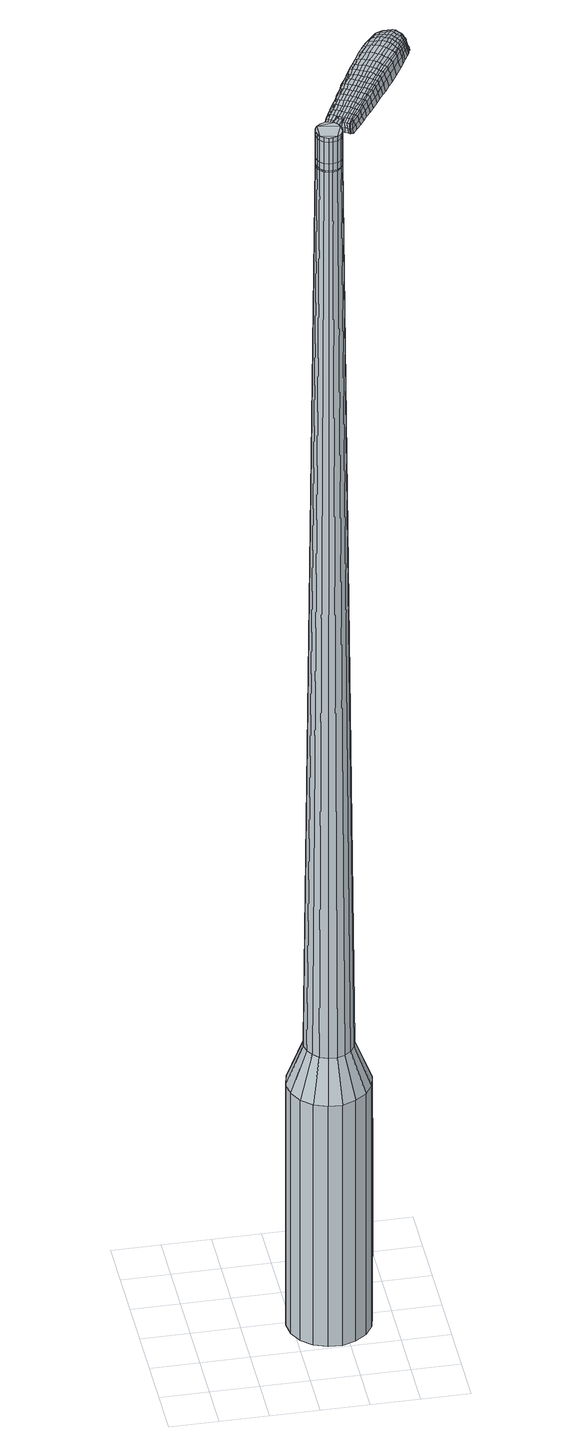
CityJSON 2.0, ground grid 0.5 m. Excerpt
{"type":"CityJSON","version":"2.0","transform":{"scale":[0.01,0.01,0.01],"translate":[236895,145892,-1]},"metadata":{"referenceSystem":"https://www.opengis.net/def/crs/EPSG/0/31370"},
"CityObjects":{
"object1":{"type":"GenericCityObject","attributes":{"cluster":564,"mean_distance_to_centroid":0.342,"new_centroid_x":236896.37,"new_centroid_y":145892.92,"mean_distance_to_camera":14.4,"H1":24.18,"H2":26.59,"Z_final":114.04,"cluster2":-1,"proj_x":236900.64,"proj_y":145895.58,"id_line":84694,"bearing_l":148.06,"distance":5.03,"orientation":"right","G_obj":58.06},"geometry":[{"type":"MultiSurface","lod":"2","boundaries":[[[0,1,2,3]],[[1,4,5,2]],[[4,6,7,5]],[[6,8,9,7]],[[8,10,11,9]],[[10,12,13,11]],[[12,14,15,13]],[[14,16,17,15]],[[16,18,19,17]],[[18,20,21,19]],[[20,22,23,21]],[[22,24,25,23]],[[24,26,27,25]],[[26,28,29,27]],[[28,30,31,29]],[[30,32,33,31]],[[32,34,35,33]],[[34,0,3,35]],[[36,37,38,39]],[[38,40,41,42]],[[41,43,42]],[[42,44,45,46]],[[45,47,46]],[[46,48,49,50]],[[49,51,50]],[[42,46,50,38]],[[50,52,39,38]],[[53,36,39]],[[2,5,7,35]],[[7,9,11,15]],[[11,13,15]],[[15,17,19,23]],[[19,21,23]],[[23,25,27,31]],[[27,29,31]],[[15,23,31,7]],[[31,33,35,7]],[[3,2,35]],[[1,0,54,55]],[[0,34,56,54]],[[34,32,57,56]],[[32,30,58,57]],[[30,28,59,58]],[[28,26,60,59]],[[26,24,61,60]],[[24,22,62,61]],[[22,20,63,62]],[[20,18,64,63]],[[18,16,65,64]],[[16,14,66,65]],[[14,12,67,66]],[[12,10,68,67]],[[10,8,69,68]],[[8,6,70,69]],[[6,4,71,70]],[[4,1,55,71]],[[55,54,72,73]],[[54,56,74,72]],[[56,57,75,74]],[[57,58,76,75]],[[58,59,77,76]],[[59,60,78,77]],[[60,61,79,78]],[[61,62,80,79]],[[62,63,81,80]],[[63,64,82,81]],[[64,65,83,82]],[[65,66,84,83]],[[66,67,85,84]],[[67,68,86,85]],[[68,69,87,86]],[[69,70,88,87]],[[70,71,89,88]],[[71,55,73,89]],[[90,91,92,93]],[[74,94,91,90]],[[95,96,94,74]],[[76,97,96,95]],[[98,99,97,76]],[[100,101,99,98]],[[102,103,101,100]],[[80,104,103,102]],[[81,105,104,80]],[[106,107,105,81]],[[108,109,107,106]],[[84,110,109,108]],[[111,112,110,84]],[[113,114,112,111]],[[115,116,114,113]],[[117,118,116,115]],[[89,119,118,117]],[[93,92,119,89]],[[120,121,122,123]],[[124,120,123,125]],[[126,124,125,127]],[[128,126,127,129]],[[130,128,129,131]],[[132,130,131,133]],[[134,132,133,135]],[[136,134,135,137]],[[138,136,137,139]],[[140,138,139,141]],[[142,140,141,143]],[[144,142,143,145]],[[146,144,145,147]],[[148,146,147,149]],[[150,148,149,151]],[[152,150,151,153]],[[73,72,90,93]],[[72,74,90]],[[75,95,74]],[[75,76,95]],[[77,98,76]],[[77,78,100,98]],[[78,79,102,100]],[[79,80,102]],[[82,106,81]],[[82,83,108,106]],[[83,84,108]],[[85,111,84]],[[85,86,113,111]],[[86,87,115,113]],[[87,88,117,115]],[[88,89,117]],[[73,93,89]],[[154,155,92,91]],[[155,119,92]],[[156,118,119]],[[156,157,116,118]],[[157,158,114,116]],[[158,159,112,114]],[[159,110,112]],[[160,109,110]],[[160,161,107,109]],[[161,105,107]],[[162,103,104]],[[162,163,101,103]],[[163,164,99,101]],[[164,97,99]],[[165,96,97]],[[165,94,96]],[[154,91,94]],[[39,52,152,166]],[[155,154,167,153]],[[53,39,166,121]],[[154,94,122,167]],[[36,53,121,120]],[[94,165,123,122]],[[37,36,120,124]],[[165,97,125,123]],[[38,37,124,126]],[[97,164,127,125]],[[40,38,126,128]],[[164,163,129,127]],[[41,40,128,130]],[[163,162,131,129]],[[43,41,130,132]],[[162,104,133,131]],[[42,43,132,134]],[[104,105,135,133]],[[44,42,134,136]],[[105,161,137,135]],[[45,44,136,138]],[[161,160,139,137]],[[47,45,138,140]],[[160,110,141,139]],[[46,47,140,142]],[[110,159,143,141]],[[48,46,142,144]],[[159,158,145,143]],[[49,48,144,146]],[[158,157,147,145]],[[51,49,146,148]],[[157,156,149,147]],[[50,51,148,150]],[[156,119,151,149]],[[52,50,150,152]],[[119,155,153,151]],[[152,153,168,169]],[[153,167,170,168]],[[167,122,171,170]],[[122,121,172,171]],[[121,166,173,172]],[[166,152,169,173]],[[174,175,176,177]],[[178,174,177,179]],[[174,178,180,181]],[[175,174,181,182]],[[183,184,185,186]],[[187,183,186,188]],[[183,187,189,190]],[[184,183,190,191]],[[192,193,194,195]],[[196,192,195,197]],[[192,196,198,199]],[[193,192,199,200]],[[201,202,203,204]],[[205,201,204,206]],[[201,205,207,208]],[[202,201,208,209]],[[210,211,212,213]],[[214,210,213,215]],[[210,214,216,217]],[[211,210,217,218]],[[219,220,221,222]],[[223,219,222,224]],[[219,223,225,226]],[[220,219,226,227]],[[228,229,230,231]],[[220,228,231,221]],[[228,220,227,232]],[[229,228,232,233]],[[234,235,236,237]],[[229,234,237,230]],[[234,229,233,238]],[[235,234,238,239]],[[240,178,179,241]],[[235,240,241,236]],[[240,235,239,242]],[[178,240,242,180]],[[243,244,245,246]],[[247,243,246,248]],[[243,247,249,250]],[[244,243,250,251]],[[252,253,254,255]],[[244,252,255,245]],[[252,244,251,256]],[[253,252,256,257]],[[258,259,260,261]],[[253,258,261,254]],[[258,253,257,262]],[[259,258,262,263]],[[264,265,266,267]],[[259,264,267,260]],[[264,259,263,268]],[[265,264,268,269]],[[270,175,182,271]],[[265,270,271,266]],[[270,265,269,272]],[[175,270,272,176]],[[273,274,275,276]],[[277,273,276,278]],[[273,277,279,280]],[[274,273,280,281]],[[282,283,284,285]],[[274,282,285,275]],[[282,274,281,286]],[[283,282,286,287]],[[288,289,290,291]],[[283,288,291,284]],[[288,283,287,292]],[[289,288,292,293]],[[294,187,188,295]],[[289,294,295,290]],[[294,289,293,296]],[[187,294,296,189]],[[297,298,299,300]],[[301,297,300,302]],[[297,301,303,304]],[[298,297,304,305]],[[306,307,308,309]],[[298,306,309,299]],[[306,298,305,310]],[[307,306,310,311]],[[312,313,314,315]],[[307,312,315,308]],[[312,307,311,316]],[[313,312,316,317]],[[318,319,320,321]],[[313,318,321,314]],[[318,313,317,322]],[[319,318,322,323]],[[324,184,191,325]],[[319,324,325,320]],[[324,319,323,326]],[[184,324,326,185]],[[327,213,212,328]],[[329,327,328,330]],[[327,329,331,332]],[[213,327,332,215]],[[333,329,330,334]],[[335,333,334,336]],[[333,335,337,338]],[[329,333,338,331]],[[339,335,336,340]],[[341,339,340,342]],[[339,341,343,344]],[[335,339,344,337]],[[345,341,342,346]],[[347,345,346,348]],[[345,347,349,350]],[[341,345,350,343]],[[351,347,348,352]],[[202,351,352,203]],[[351,202,209,353]],[[347,351,353,349]],[[354,355,200,199]],[[356,354,199,198]],[[354,356,357,358]],[[355,354,358,359]],[[360,361,359,358]],[[362,360,358,357]],[[360,362,363,364]],[[361,360,364,365]],[[366,367,365,364]],[[368,366,364,363]],[[366,368,369,370]],[[367,366,370,371]],[[372,373,371,370]],[[374,372,370,369]],[[372,374,207,205]],[[373,372,205,206]],[[375,376,377,378]],[[277,375,378,279]],[[375,277,278,379]],[[376,375,379,380]],[[381,196,197,382]],[[376,381,382,377]],[[381,376,380,383]],[[196,381,383,198]],[[384,385,386,387]],[[223,384,387,225]],[[384,223,224,388]],[[385,384,388,389]],[[390,391,392,393]],[[385,390,393,386]],[[390,385,389,394]],[[391,390,394,395]],[[396,193,200,397]],[[391,396,397,392]],[[396,391,395,398]],[[193,396,398,194]],[[399,400,401,402]],[[181,399,402,182]],[[399,181,180,403]],[[400,399,403,404]],[[405,406,407,408]],[[400,405,408,401]],[[405,400,404,409]],[[406,405,409,410]],[[411,204,203,412]],[[406,411,412,407]],[[411,406,410,413]],[[204,411,413,206]],[[414,415,416,417]],[[186,414,417,188]],[[414,186,185,418]],[[415,414,418,419]],[[420,208,207,421]],[[415,420,421,416]],[[420,415,419,422]],[[208,420,422,209]],[[423,424,425,426]],[[301,423,426,303]],[[423,301,302,427]],[[424,423,427,428]],[[429,214,215,430]],[[424,429,430,425]],[[429,424,428,431]],[[214,429,431,216]],[[432,433,434,435]],[[247,432,435,249]],[[432,247,248,436]],[[433,432,436,437]],[[438,439,440,441]],[[433,438,441,434]],[[438,433,437,442]],[[439,438,442,443]],[[444,211,218,445]],[[439,444,445,440]],[[444,439,443,446]],[[211,444,446,212]],[[447,448,437,436]],[[246,447,436,248]],[[447,246,245,449]],[[448,447,449,450]],[[451,452,443,442]],[[448,451,442,437]],[[451,448,450,453]],[[452,451,453,454]],[[455,328,212,446]],[[452,455,446,443]],[[455,452,454,456]],[[328,455,456,330]],[[457,458,459,460]],[[304,457,460,305]],[[457,304,303,426]],[[458,457,426,425]],[[461,332,331,462]],[[458,461,462,459]],[[461,458,425,430]],[[332,461,430,215]],[[463,464,450,449]],[[255,463,449,245]],[[463,255,254,465]],[[464,463,465,466]],[[467,468,454,453]],[[464,467,453,450]],[[467,464,466,469]],[[468,467,469,470]],[[471,334,330,456]],[[468,471,456,454]],[[471,468,470,472]],[[334,471,472,336]],[[473,474,475,476]],[[310,473,476,311]],[[473,310,305,460]],[[474,473,460,459]],[[477,338,337,478]],[[474,477,478,475]],[[477,474,459,462]],[[338,477,462,331]],[[479,480,466,465]],[[261,479,465,254]],[[479,261,260,481]],[[480,479,481,482]],[[483,484,470,469]],[[480,483,469,466]],[[483,480,482,485]],[[484,483,485,486]],[[487,340,336,472]],[[484,487,472,470]],[[487,484,486,488]],[[340,487,488,342]],[[489,490,491,492]],[[316,489,492,317]],[[489,316,311,476]],[[490,489,476,475]],[[493,344,343,494]],[[490,493,494,491]],[[493,490,475,478]],[[344,493,478,337]],[[495,496,482,481]],[[267,495,481,260]],[[495,267,266,497]],[[496,495,497,498]],[[499,500,486,485]],[[496,499,485,482]],[[499,496,498,501]],[[500,499,501,502]],[[503,346,342,488]],[[500,503,488,486]],[[503,500,502,504]],[[346,503,504,348]],[[505,506,507,508]],[[322,505,508,323]],[[505,322,317,492]],[[506,505,492,491]],[[509,350,349,510]],[[506,509,510,507]],[[509,506,491,494]],[[350,509,494,343]],[[511,512,498,497]],[[271,511,497,266]],[[511,271,182,402]],[[512,511,402,401]],[[513,514,502,501]],[[512,513,501,498]],[[513,512,401,408]],[[514,513,408,407]],[[515,352,348,504]],[[514,515,504,502]],[[515,514,407,412]],[[352,515,412,203]],[[516,517,419,418]],[[326,516,418,185]],[[516,326,323,508]],[[517,516,508,507]],[[518,353,209,422]],[[517,518,422,419]],[[518,517,507,510]],[[353,518,510,349]],[[519,520,380,379]],[[276,519,379,278]],[[519,276,275,521]],[[520,519,521,522]],[[523,356,198,383]],[[520,523,383,380]],[[523,520,522,524]],[[356,523,524,357]],[[525,526,527,528]],[[226,525,528,227]],[[525,226,225,387]],[[526,525,387,386]],[[529,530,531,532]],[[526,529,532,527]],[[529,526,386,393]],[[530,529,393,392]],[[533,355,359,534]],[[530,533,534,531]],[[533,530,392,397]],[[355,533,397,200]],[[535,536,522,521]],[[285,535,521,275]],[[535,285,284,537]],[[536,535,537,538]],[[539,362,357,524]],[[536,539,524,522]],[[539,536,538,540]],[[362,539,540,363]],[[541,542,543,544]],[[232,541,544,233]],[[541,232,227,528]],[[542,541,528,527]],[[545,546,547,548]],[[542,545,548,543]],[[545,542,527,532]],[[546,545,532,531]],[[549,361,365,550]],[[546,549,550,547]],[[549,546,531,534]],[[361,549,534,359]],[[551,552,538,537]],[[291,551,537,284]],[[551,291,290,553]],[[552,551,553,554]],[[555,368,363,540]],[[552,555,540,538]],[[555,552,554,556]],[[368,555,556,369]],[[557,558,559,560]],[[238,557,560,239]],[[557,238,233,544]],[[558,557,544,543]],[[561,562,563,564]],[[558,561,564,559]],[[561,558,543,548]],[[562,561,548,547]],[[565,367,371,566]],[[562,565,566,563]],[[565,562,547,550]],[[367,565,550,365]],[[567,568,554,553]],[[295,567,553,290]],[[567,295,188,417]],[[568,567,417,416]],[[569,374,369,556]],[[568,569,556,554]],[[569,568,416,421]],[[374,569,421,207]],[[570,571,404,403]],[[242,570,403,180]],[[570,242,239,560]],[[571,570,560,559]],[[572,573,410,409]],[[571,572,409,404]],[[572,571,559,564]],[[573,572,564,563]],[[574,373,206,413]],[[573,574,413,410]],[[574,573,563,566]],[[373,574,566,371]],[[575,576,577,578]],[[578,577,579,580]],[[581,579,577,582]],[[582,577,576,583]],[[584,585,586,587]],[[587,586,588,589]],[[590,588,586,591]],[[591,586,585,592]],[[593,594,595,596]],[[596,595,597,598]],[[599,597,595,600]],[[600,595,594,601]],[[602,603,604,605]],[[605,604,606,607]],[[608,606,604,609]],[[609,604,603,610]],[[611,612,613,614]],[[614,613,615,616]],[[617,615,613,618]],[[618,613,612,619]],[[620,621,622,623]],[[623,622,624,625]],[[626,624,622,627]],[[627,622,621,628]],[[629,630,631,632]],[[632,631,621,620]],[[628,621,631,633]],[[633,631,630,634]],[[635,636,637,638]],[[638,637,630,629]],[[634,630,637,639]],[[639,637,636,640]],[[580,579,641,642]],[[642,641,636,635]],[[640,636,641,643]],[[643,641,579,581]],[[644,645,646,647]],[[647,646,648,649]],[[650,648,646,651]],[[651,646,645,652]],[[653,654,655,656]],[[656,655,645,644]],[[652,645,655,657]],[[657,655,654,658]],[[659,660,661,662]],[[662,661,654,653]],[[658,654,661,663]],[[663,661,660,664]],[[665,666,667,668]],[[668,667,660,659]],[[664,660,667,669]],[[669,667,666,670]],[[583,576,671,672]],[[672,671,666,665]],[[670,666,671,673]],[[673,671,576,575]],[[674,675,676,677]],[[677,676,678,679]],[[680,678,676,681]],[[681,676,675,682]],[[683,684,685,686]],[[686,685,675,674]],[[682,675,685,687]],[[687,685,684,688]],[[689,690,691,692]],[[692,691,684,683]],[[688,684,691,693]],[[693,691,690,694]],[[589,588,695,696]],[[696,695,690,689]],[[694,690,695,697]],[[697,695,588,590]],[[698,699,700,701]],[[701,700,702,703]],[[704,702,700,705]],[[705,700,699,706]],[[707,708,709,710]],[[710,709,699,698]],[[706,699,709,711]],[[711,709,708,712]],[[713,714,715,716]],[[716,715,708,707]],[[712,708,715,717]],[[717,715,714,718]],[[719,720,721,722]],[[722,721,714,713]],[[718,714,721,723]],[[723,721,720,724]],[[592,585,725,726]],[[726,725,720,719]],[[724,720,725,727]],[[727,725,585,584]],[[611,614,728,729]],[[729,728,730,731]],[[732,730,728,733]],[[733,728,614,616]],[[731,730,734,735]],[[735,734,736,737]],[[738,736,734,739]],[[739,734,730,732]],[[737,736,740,741]],[[741,740,742,743]],[[744,742,740,745]],[[745,740,736,738]],[[743,742,746,747]],[[747,746,748,749]],[[750,748,746,751]],[[751,746,742,744]],[[749,748,752,753]],[[753,752,603,602]],[[610,603,752,754]],[[754,752,748,750]],[[601,755,756,600]],[[600,756,757,599]],[[758,757,756,759]],[[759,756,755,760]],[[760,761,762,759]],[[759,762,763,758]],[[764,763,762,765]],[[765,762,761,766]],[[766,767,768,765]],[[765,768,769,764]],[[770,769,768,771]],[[771,768,767,772]],[[772,773,774,771]],[[771,774,775,770]],[[608,775,774,606]],[[606,774,773,607]],[[776,777,778,779]],[[779,778,678,680]],[[679,678,778,780]],[[780,778,777,781]],[[598,597,782,783]],[[783,782,777,776]],[[781,777,782,784]],[[784,782,597,599]],[[785,786,787,788]],[[788,787,624,626]],[[625,624,787,789]],[[789,787,786,790]],[[791,792,793,794]],[[794,793,786,785]],[[790,786,793,795]],[[795,793,792,796]],[[601,594,797,798]],[[798,797,792,791]],[[796,792,797,799]],[[799,797,594,593]],[[800,801,802,803]],[[803,802,582,583]],[[581,582,802,804]],[[804,802,801,805]],[[806,807,808,809]],[[809,808,801,800]],[[805,801,808,810]],[[810,808,807,811]],[[602,605,812,813]],[[813,812,807,806]],[[811,807,812,814]],[[814,812,605,607]],[[815,816,817,818]],[[818,817,587,589]],[[584,587,817,819]],[[819,817,816,820]],[[608,609,821,822]],[[822,821,816,815]],[[820,816,821,823]],[[823,821,609,610]],[[824,825,826,827]],[[827,826,702,704]],[[703,702,826,828]],[[828,826,825,829]],[[616,615,830,831]],[[831,830,825,824]],[[829,825,830,832]],[[832,830,615,617]],[[833,834,835,650]],[[835,648,650]],[[649,648,835,836]],[[835,834,836]],[[837,838,839,840]],[[840,839,834,833]],[[836,834,839,841]],[[841,839,838,842]],[[619,612,843,844]],[[844,843,838,837]],[[842,838,843,845]],[[845,843,612,611]],[[846,847,836]],[[836,847,647,649]],[[644,647,847,848]],[[848,847,846,849]],[[842,850,851,841]],[[841,851,846,836]],[[849,846,851,852]],[[852,851,850,853]],[[611,729,854,845]],[[845,854,850,842]],[[853,850,854,855]],[[855,854,729,731]],[[856,857,858,859]],[[859,858,705,706]],[[704,705,858,827]],[[827,858,857,824]],[[732,733,860,861]],[[861,860,857,856]],[[824,857,860,831]],[[831,860,733,616]],[[849,862,863,848]],[[848,863,656,644]],[[653,656,863,864]],[[863,862,864]],[[853,865,866,852]],[[852,866,862,849]],[[864,862,866,867]],[[867,866,865,868]],[[731,735,869,855]],[[855,869,865,853]],[[868,865,869,870]],[[870,869,735,737]],[[871,872,873,874]],[[874,873,711,712]],[[706,711,873,859]],[[859,873,872,856]],[[738,739,875,876]],[[876,875,872,871]],[[856,872,875,861]],[[861,875,739,732]],[[864,877,662,653]],[[659,662,877,878]],[[878,877,879]],[[868,880,881,867]],[[867,881,877,864]],[[879,877,881,882]],[[882,881,880,883]],[[737,741,884,870]],[[870,884,880,868]],[[883,880,884,885]],[[885,884,741,743]],[[886,887,888,889]],[[889,888,717,718]],[[712,717,888,874]],[[874,888,887,871]],[[744,745,890,891]],[[891,890,887,886]],[[871,887,890,876]],[[876,890,745,738]],[[879,892,893,878]],[[878,893,668,659]],[[665,668,893,894]],[[894,893,892,895]],[[883,896,897,882]],[[882,897,892,879]],[[895,892,897,898]],[[898,897,896,899]],[[743,747,900,885]],[[885,900,896,883]],[[899,896,900,901]],[[901,900,747,749]],[[902,903,904,905]],[[905,904,723,724]],[[718,723,904,889]],[[889,904,903,886]],[[750,751,906,907]],[[907,906,903,902]],[[886,903,906,891]],[[891,906,751,744]],[[895,908,909,894]],[[894,909,672,665]],[[583,672,909,803]],[[803,909,908,800]],[[899,910,911,898]],[[898,911,908,895]],[[800,908,911,809]],[[809,911,910,806]],[[749,753,912,901]],[[901,912,910,899]],[[806,910,912,813]],[[813,912,753,602]],[[820,913,914,819]],[[819,914,727,584]],[[724,727,914,905]],[[905,914,913,902]],[[610,754,915,823]],[[823,915,913,820]],[[902,913,915,907]],[[907,915,754,750]],[[781,916,917,780]],[[780,917,677,679]],[[674,677,917,918]],[[918,917,916,919]],[[599,757,920,784]],[[784,920,916,781]],[[919,916,920,921]],[[921,920,757,758]],[[922,923,924,925]],[[925,924,627,628]],[[626,627,924,788]],[[788,924,923,785]],[[926,927,928,929]],[[929,928,923,922]],[[785,923,928,794]],[[794,928,927,791]],[[760,755,930,931]],[[931,930,927,926]],[[791,927,930,798]],[[798,930,755,601]],[[919,932,933,918]],[[918,933,686,674]],[[683,686,933,934]],[[934,933,932,935]],[[758,763,936,921]],[[921,936,932,919]],[[935,932,936,937]],[[937,936,763,764]],[[938,939,940,941]],[[941,940,633,634]],[[628,633,940,925]],[[925,940,939,922]],[[942,943,944,945]],[[945,944,939,938]],[[922,939,944,929]],[[929,944,943,926]],[[766,761,946,947]],[[947,946,943,942]],[[926,943,946,931]],[[931,946,761,760]],[[935,948,949,934]],[[934,949,692,683]],[[689,692,949,950]],[[950,949,948,951]],[[764,769,952,937]],[[937,952,948,935]],[[951,948,952,953]],[[953,952,769,770]],[[954,955,956,957]],[[957,956,639,640]],[[634,639,956,941]],[[941,956,955,938]],[[958,959,960,961]],[[961,960,955,954]],[[938,955,960,945]],[[945,960,959,942]],[[772,767,962,963]],[[963,962,959,958]],[[942,959,962,947]],[[947,962,767,766]],[[951,964,965,950]],[[950,965,696,689]],[[589,696,965,818]],[[818,965,964,815]],[[770,775,966,953]],[[953,966,964,951]],[[815,964,966,822]],[[822,966,775,608]],[[805,967,968,804]],[[804,968,643,581]],[[640,643,968,957]],[[957,968,967,954]],[[811,969,970,810]],[[810,970,967,805]],[[954,967,970,961]],[[961,970,969,958]],[[607,773,971,814]],[[814,971,969,811]],[[958,969,971,963]],[[963,971,773,772]],[[575,578,177,176]],[[578,580,179,177]],[[590,591,190,189]],[[591,592,191,190]],[[593,596,195,194]],[[596,598,197,195]],[[617,618,217,216]],[[618,619,218,217]],[[620,623,222,221]],[[623,625,224,222]],[[629,632,231,230]],[[632,620,221,231]],[[635,638,237,236]],[[638,629,230,237]],[[580,642,241,179]],[[642,635,236,241]],[[650,651,250,249]],[[651,652,251,250]],[[652,657,256,251]],[[657,658,257,256]],[[658,663,262,257]],[[663,664,263,262]],[[664,669,268,263]],[[669,670,269,268]],[[670,673,272,269]],[[673,575,176,272]],[[680,681,280,279]],[[681,682,281,280]],[[682,687,286,281]],[[687,688,287,286]],[[688,693,292,287]],[[693,694,293,292]],[[694,697,296,293]],[[697,590,189,296]],[[698,701,300,299]],[[701,703,302,300]],[[707,710,309,308]],[[710,698,299,309]],[[713,716,315,314]],[[716,707,308,315]],[[719,722,321,320]],[[722,713,314,321]],[[592,726,325,191]],[[726,719,320,325]],[[776,779,378,377]],[[779,680,279,378]],[[598,783,382,197]],[[783,776,377,382]],[[625,789,388,224]],[[789,790,389,388]],[[790,795,394,389]],[[795,796,395,394]],[[796,799,398,395]],[[799,593,194,398]],[[703,828,427,302]],[[828,829,428,427]],[[829,832,431,428]],[[832,617,216,431]],[[833,650,435,434]],[[650,249,435]],[[837,840,441,440]],[[840,833,434,441]],[[619,844,445,218]],[[844,837,440,445]],[[972,973,974,975]],[[976,977,975,974]],[[978,979,980,981]],[[982,983,984,985]],[[973,986,987,974]],[[988,976,974,987]],[[989,978,981,990]],[[991,992,983,982]],[[986,993,994,987]],[[994,995,988,987]],[[996,989,990,997]],[[998,992,991,999]],[[993,1000,1001,994]],[[1001,1002,995,994]],[[1003,996,997,1004]],[[1005,998,999,1006]],[[1007,1008,1009,1010]],[[1011,1012,1008,1007]],[[1011,1013,1014,1012]],[[1013,1015,1016,1014]],[[1017,1018,1019,1020]],[[1021,1022,1018,1017]],[[1023,1024,1022,1021]],[[1025,1026,1024,1023]],[[1020,1009,1008,1017]],[[1017,1008,1012,1021]],[[1012,1014,1023,1021]],[[1014,1016,1025,1023]],[[981,980,977,976]],[[990,981,976,988]],[[995,997,990,988]],[[1002,1004,997,995]],[[982,985,979,978]],[[991,982,978,989]],[[999,991,989,996]],[[1006,999,996,1003]],[[983,1007,1010,984]],[[992,1011,1007,983]],[[1013,1011,992,998]],[[1015,1013,998,1005]],[[1027,1028,1029,1030]],[[1029,1031,1032,1033]],[[1029,1033,1034,1035]],[[1029,1035,1030]],[[1036,1027,1030,1037]],[[1038,1037,1030,1039]],[[1040,1039,1030]],[[1041,1029,1028,1042]],[[1043,1041,1042,1044]],[[1045,1043,1044,1046]],[[1047,1045,1046,1048]],[[1049,1047,1048,1050]],[[1050,1051,1052,1053]],[[1050,1053,1054,1055]],[[1050,1055,1056,1057]],[[1056,1058,1059,1060]],[[1056,1060,1061,1062]],[[1056,1062,1057]],[[1050,1057,1049]],[[1063,1064,1028,1027]],[[1065,1066,1031,1029]],[[1067,1068,1040,1030]],[[1064,1069,1042,1028]],[[1070,1065,1029,1041]],[[1069,1071,1044,1042]],[[1072,1070,1041,1043]],[[1071,1073,1046,1044]],[[1074,1072,1043,1045]],[[1073,1075,1048,1046]],[[1076,1074,1045,1047]],[[1075,1077,1050,1048]],[[1078,1076,1047,1049]],[[1077,1079,1051,1050]],[[1080,1081,1058,1056]],[[1082,1078,1049,1057]],[[1052,1051,1079,1083]],[[1053,1052,1083,1084]],[[1054,1053,1084,1085]],[[1055,1054,1085,1086]],[[1056,1055,1086,1080]],[[1087,1063,1027,1036]],[[1088,1087,1036,1037]],[[1089,1088,1037,1038]],[[1090,1089,1038,1039]],[[1068,1090,1039,1040]],[[1032,1031,1066,1091]],[[1059,1058,1081,1092]],[[1033,1032,1091,1093]],[[1034,1033,1093,1094]],[[1035,1034,1094,1095]],[[1030,1035,1095,1067]],[[1060,1059,1092,1096]],[[1061,1060,1096,1097]],[[1062,1061,1097,1098]],[[1057,1062,1098,1082]]]}]}
},
"vertices":[
[159,130,384],[170,120,384],[170,120,96],[159,130,96],[177,107,384],[177,107,96],[179,93,384],[179,93,96],[176,78,384],[176,78,96],[168,66,384],[168,66,96],[156,57,384],[156,57,96],[142,52,384],[142,52,96],[128,53,384],[128,53,96],[114,58,384],[114,58,96],[103,68,384],[103,68,96],[96,81,384],[96,81,96],[94,96,384],[94,96,96],[97,110,384],[97,110,96],[105,123,384],[105,123,96],[117,132,384],[117,132,96],[131,136,384],[131,136,96],[145,136,384],[145,136,96],[135,108,1524],[130,106,1524],[126,103,1524],[144,106,1524],[124,99,1524],[123,95,1524],[126,86,1524],[124,90,1524],[129,83,1524],[134,81,1524],[143,82,1524],[138,81,1524],[147,85,1524],[149,89,1524],[149,98,1524],[150,94,1524],[147,103,1524],[139,107,1524],[150,116,429],[156,110,429],[142,119,429],[133,119,429],[125,116,429],[118,111,429],[113,104,429],[111,95,429],[113,86,429],[117,79,429],[123,73,429],[131,70,429],[140,69,429],[148,72,429],[155,77,429],[160,85,429],[162,93,429],[160,102,429],[144,106,1483],[147,103,1483],[139,107,1483],[135,108,1483],[130,106,1483],[126,103,1483],[124,99,1483],[123,95,1483],[124,90,1483],[126,86,1483],[129,83,1483],[134,81,1483],[138,81,1483],[143,82,1483],[147,85,1483],[149,89,1483],[150,94,1483],[149,98,1483],[143,105,1483],[143,105,1485],[147,102,1485],[147,102,1483],[139,107,1485],[135,107,1483],[135,107,1485],[130,106,1485],[127,103,1483],[127,103,1485],[125,99,1483],[125,99,1485],[124,95,1483],[124,95,1485],[124,90,1485],[126,86,1485],[130,83,1483],[130,83,1485],[134,82,1483],[134,82,1485],[138,81,1485],[143,83,1483],[143,83,1485],[146,86,1483],[146,86,1485],[148,89,1483],[148,89,1485],[149,94,1483],[149,94,1485],[149,98,1485],[135,108,1519],[139,107,1519],[139,107,1493],[135,108,1493],[130,106,1519],[130,106,1493],[126,103,1519],[126,103,1493],[124,99,1519],[124,99,1493],[123,95,1519],[123,95,1493],[124,90,1519],[124,90,1493],[126,86,1519],[126,86,1493],[129,83,1519],[129,83,1493],[134,81,1519],[134,81,1493],[138,81,1519],[138,81,1493],[143,82,1519],[143,82,1493],[147,85,1519],[147,85,1493],[149,89,1519],[149,89,1493],[150,94,1519],[150,94,1493],[149,98,1519],[149,98,1493],[147,103,1519],[147,103,1493],[144,106,1485],[147,103,1485],[150,94,1485],[149,89,1485],[147,85,1485],[143,82,1485],[134,81,1485],[129,83,1485],[123,95,1485],[124,99,1485],[126,103,1485],[135,108,1485],[144,106,1519],[144,106,1493],[156,120,1513],[156,120,1518],[153,121,1513],[151,123,1513],[151,123,1518],[153,121,1518],[209,174,1519],[205,168,1518],[207,168,1509],[211,174,1510],[214,181,1519],[216,181,1510],[212,181,1526],[207,174,1525],[203,168,1525],[177,195,1519],[173,188,1518],[174,187,1525],[177,193,1525],[181,202,1519],[182,200,1526],[180,204,1510],[176,197,1510],[173,190,1509],[230,248,1519],[233,246,1519],[234,246,1513],[231,248,1513],[226,249,1519],[227,250,1513],[226,247,1524],[230,246,1524],[233,244,1524],[191,185,1530],[187,178,1529],[190,177,1529],[194,183,1530],[196,192,1531],[199,191,1531],[193,194,1530],[188,187,1530],[184,180,1529],[149,116,1512],[151,115,1512],[152,116,1517],[149,117,1517],[146,118,1512],[147,119,1517],[146,119,1506],[149,117,1506],[152,115,1506],[239,225,1519],[238,222,1519],[240,222,1512],[241,225,1512],[240,227,1518],[242,227,1512],[239,227,1522],[238,225,1523],[237,222,1524],[236,218,1519],[233,213,1519],[235,213,1512],[238,218,1512],[235,218,1524],[232,213,1525],[231,207,1519],[226,201,1519],[228,201,1511],[232,208,1511],[229,208,1526],[225,201,1526],[220,191,1519],[222,191,1510],[219,191,1526],[167,114,1513],[171,120,1513],[170,120,1518],[165,114,1517],[163,109,1512],[163,110,1516],[164,109,1506],[168,114,1507],[173,120,1507],[175,126,1514],[180,132,1515],[178,132,1520],[174,126,1519],[177,126,1507],[181,132,1507],[184,138,1515],[188,144,1516],[187,144,1522],[183,138,1521],[186,138,1508],[190,144,1508],[193,150,1517],[197,156,1517],[195,156,1524],[191,150,1523],[195,151,1508],[199,157,1509],[201,162,1518],[199,162,1524],[203,163,1509],[210,245,1519],[207,242,1519],[208,241,1524],[210,244,1523],[211,246,1518],[212,245,1522],[211,248,1512],[209,246,1512],[207,244,1512],[204,238,1519],[201,234,1519],[202,232,1525],[205,237,1524],[204,240,1512],[200,235,1512],[198,229,1519],[193,222,1519],[194,221,1526],[198,227,1526],[197,230,1511],[193,224,1511],[187,212,1519],[188,211,1526],[187,214,1510],[141,130,1513],[145,136,1513],[144,138,1507],[141,131,1507],[139,125,1512],[138,126,1506],[140,125,1516],[142,129,1517],[145,135,1518],[148,143,1514],[152,150,1515],[151,151,1507],[148,145,1507],[149,142,1519],[153,148,1520],[155,156,1515],[159,163,1516],[158,165,1508],[155,158,1508],[156,155,1521],[160,161,1522],[163,169,1517],[166,176,1517],[166,178,1509],[162,171,1508],[163,168,1523],[167,174,1524],[170,182,1518],[169,184,1509],[170,180,1524],[152,122,1519],[154,120,1519],[156,128,1520],[158,127,1520],[154,130,1520],[150,123,1519],[160,134,1522],[162,133,1522],[164,141,1523],[166,139,1523],[161,142,1523],[158,136,1521],[168,147,1524],[170,145,1524],[172,153,1525],[174,152,1525],[169,155,1525],[165,149,1524],[176,160,1526],[178,158,1526],[180,166,1527],[182,164,1527],[177,168,1527],[173,161,1526],[184,172,1528],[186,170,1528],[181,174,1528],[228,244,1527],[231,242,1527],[224,245,1526],[222,241,1527],[226,240,1528],[229,238,1528],[222,234,1529],[225,232,1529],[218,236,1528],[214,230,1530],[218,228,1530],[221,226,1530],[214,222,1531],[218,220,1531],[211,224,1530],[206,216,1531],[210,214,1531],[213,212,1531],[203,203,1531],[206,201,1531],[199,205,1531],[213,248,1518],[216,248,1519],[216,250,1513],[213,249,1513],[213,246,1523],[216,247,1523],[221,249,1519],[221,250,1513],[221,248,1524],[240,230,1518],[240,232,1518],[239,232,1523],[239,229,1523],[242,230,1513],[241,233,1513],[240,236,1519],[238,240,1519],[237,239,1524],[238,235,1523],[240,236,1513],[239,240,1513],[236,243,1519],[235,242,1524],[237,244,1513],[206,175,1528],[204,176,1528],[200,170,1528],[202,169,1527],[211,182,1528],[209,183,1529],[202,177,1529],[200,179,1530],[196,173,1529],[198,171,1528],[207,185,1529],[205,187,1530],[197,181,1530],[193,175,1529],[202,189,1531],[179,192,1528],[181,191,1529],[185,198,1529],[183,200,1528],[175,186,1527],[177,185,1528],[184,189,1529],[189,197,1530],[181,183,1528],[139,123,1512],[140,121,1512],[141,122,1517],[140,123,1517],[138,124,1506],[140,123,1506],[143,120,1512],[144,120,1517],[143,121,1506],[161,108,1512],[160,109,1512],[161,109,1506],[162,109,1506],[161,110,1517],[160,110,1517],[158,110,1512],[156,112,1512],[156,112,1506],[159,111,1506],[158,112,1517],[156,113,1517],[153,113,1512],[154,114,1506],[154,114,1517],[164,114,1519],[163,115,1519],[168,120,1520],[167,121,1520],[161,116,1519],[159,118,1519],[165,122,1520],[163,124,1520],[157,119,1519],[161,125,1520],[143,128,1519],[144,127,1519],[148,133,1520],[146,134,1520],[147,125,1519],[151,131,1520],[173,126,1521],[171,127,1521],[177,133,1522],[175,133,1522],[169,129,1521],[167,130,1521],[173,135,1522],[171,136,1523],[165,131,1522],[169,138,1523],[150,141,1521],[152,140,1521],[155,146,1522],[154,147,1522],[154,138,1521],[158,144,1522],[181,139,1523],[180,140,1523],[185,145,1524],[184,146,1524],[178,141,1523],[175,142,1524],[182,147,1525],[179,149,1525],[173,144,1524],[177,150,1525],[157,154,1523],[159,153,1523],[163,159,1524],[161,160,1524],[162,151,1524],[166,157,1525],[190,151,1525],[188,152,1525],[194,157,1526],[192,158,1526],[186,153,1526],[183,155,1526],[190,159,1527],[187,161,1527],[181,156,1526],[185,163,1527],[164,167,1525],[166,166,1525],[170,172,1526],[168,173,1526],[169,164,1526],[173,170,1527],[198,163,1527],[196,164,1527],[194,165,1527],[191,167,1528],[189,169,1528],[172,179,1527],[174,178,1527],[177,176,1528],[212,244,1525],[215,245,1525],[210,241,1526],[212,242,1526],[219,245,1526],[217,242,1527],[238,227,1525],[238,230,1525],[236,226,1526],[236,224,1525],[237,233,1525],[236,236,1526],[234,232,1527],[235,229,1526],[234,239,1526],[231,235,1527],[207,237,1526],[209,237,1527],[203,232,1527],[206,232,1528],[214,237,1528],[210,231,1529],[234,219,1526],[233,221,1527],[230,216,1528],[231,214,1527],[232,224,1527],[230,227,1528],[227,221,1529],[229,219,1528],[228,230,1528],[224,224,1530],[200,227,1528],[202,226,1529],[195,220,1528],[198,219,1529],[206,225,1529],[202,218,1530],[228,209,1528],[227,210,1528],[223,203,1529],[224,202,1528],[225,213,1529],[223,215,1530],[218,208,1530],[221,205,1530],[221,218,1530],[216,210,1531],[189,210,1529],[191,209,1529],[195,207,1530],[217,192,1528],[216,193,1529],[214,195,1530],[211,197,1530],[209,199,1531],[206,170,1509],[204,169,1518],[208,175,1518],[210,175,1509],[212,182,1519],[214,183,1510],[211,182,1525],[206,175,1525],[202,169,1525],[176,186,1525],[175,187,1518],[178,194,1518],[179,192,1525],[183,201,1519],[184,200,1525],[182,203,1510],[178,196,1509],[174,189,1509],[233,245,1513],[232,244,1519],[229,246,1519],[230,246,1513],[226,247,1519],[226,247,1513],[225,245,1524],[229,244,1524],[231,243,1524],[190,177,1528],[188,179,1528],[192,185,1529],[194,183,1529],[196,193,1529],[199,191,1529],[193,194,1529],[189,187,1529],[185,181,1528],[153,117,1516],[152,117,1512],[150,118,1512],[150,119,1516],[147,120,1512],[148,120,1516],[148,120,1506],[150,119,1506],[153,117,1506],[238,223,1512],[236,223,1519],[238,226,1518],[239,226,1512],[238,228,1518],[240,228,1512],[237,228,1522],[236,226,1523],[235,223,1523],[233,214,1512],[232,214,1519],[234,218,1519],[236,219,1512],[233,219,1524],[230,214,1525],[227,202,1511],[225,202,1519],[229,208,1519],[231,209,1511],[227,209,1525],[223,202,1526],[219,192,1519],[221,192,1510],[217,192,1526],[168,121,1518],[170,121,1513],[165,115,1513],[164,115,1517],[162,111,1512],[162,112,1515],[163,111,1506],[167,115,1506],[171,121,1507],[177,133,1520],[178,133,1514],[174,127,1514],[173,127,1519],[175,127,1507],[180,133,1507],[185,145,1522],[187,145,1516],[183,139,1515],[181,139,1521],[184,140,1508],[189,146,1508],[194,158,1523],[195,157,1517],[191,151,1516],[190,152,1522],[193,152,1508],[197,158,1508],[200,163,1517],[198,163,1524],[202,164,1509],[210,240,1523],[209,241,1519],[211,243,1518],[212,242,1523],[212,245,1518],[213,244,1522],[212,246,1512],[210,245,1512],[208,242,1512],[203,231,1525],[203,232,1519],[206,237,1519],[207,236,1524],[205,239,1512],[202,234,1512],[196,219,1526],[195,221,1519],[199,227,1519],[200,226,1525],[199,229,1511],[194,223,1511],[189,211,1519],[190,210,1526],[188,213,1510],[146,137,1507],[146,136,1513],[143,129,1513],[142,130,1506],[141,124,1512],[140,126,1506],[142,125,1515],[143,128,1517],[147,134,1518],[153,150,1507],[154,149,1514],[150,142,1514],[150,144,1507],[151,141,1519],[154,148,1520],[160,164,1508],[161,162,1516],[157,155,1515],[157,157,1508],[158,154,1521],[162,161,1522],[167,177,1508],[168,175,1517],[164,168,1516],[164,170,1508],[165,167,1522],[169,173,1523],[171,181,1517],[171,183,1509],[172,180,1524],[153,122,1518],[155,121,1518],[157,128,1519],[159,127,1519],[154,130,1519],[150,124,1518],[160,135,1520],[163,133,1520],[164,141,1521],[167,140,1521],[162,143,1521],[158,136,1520],[168,147,1523],[171,146,1523],[172,154,1524],[175,152,1524],[170,155,1524],[166,149,1523],[176,160,1525],[179,159,1525],[180,166,1526],[182,165,1526],[177,168,1526],[173,162,1525],[184,173,1527],[186,171,1527],[181,174,1527],[230,241,1526],[227,242,1526],[224,244,1525],[222,240,1526],[225,239,1526],[228,237,1526],[225,232,1528],[222,234,1528],[218,235,1527],[215,229,1528],[218,228,1529],[221,226,1529],[217,220,1530],[214,222,1530],[211,223,1529],[206,216,1530],[210,214,1530],[213,212,1530],[206,202,1530],[203,203,1530],[200,205,1530],[216,247,1513],[216,246,1518],[214,246,1518],[213,247,1512],[214,244,1523],[216,245,1523],[221,247,1519],[221,248,1513],[221,245,1523],[237,231,1523],[238,232,1518],[238,229,1518],[237,229,1523],[240,230,1512],[239,232,1512],[235,238,1523],[236,239,1519],[238,235,1519],[237,234,1523],[239,236,1513],[237,239,1513],[234,241,1519],[234,240,1524],[235,242,1513],[200,170,1527],[204,176,1527],[205,176,1527],[201,170,1526],[210,183,1527],[209,184,1528],[195,174,1528],[199,180,1528],[202,178,1528],[198,172,1527],[207,185,1528],[204,187,1529],[197,182,1529],[193,175,1528],[202,189,1529],[186,198,1528],[181,191,1527],[180,191,1527],[184,199,1527],[176,185,1526],[178,185,1527],[185,189,1528],[189,196,1528],[181,183,1527],[142,124,1516],[142,123,1512],[140,124,1512],[141,124,1516],[140,125,1506],[141,124,1506],[144,122,1512],[145,122,1516],[144,123,1506],[162,111,1506],[161,111,1512],[161,110,1512],[161,112,1516],[158,114,1506],[157,114,1512],[159,112,1512],[160,113,1506],[159,113,1516],[157,115,1516],[154,115,1512],[155,116,1506],[155,116,1516],[163,116,1518],[164,115,1518],[168,121,1519],[167,122,1519],[159,118,1518],[161,117,1518],[165,123,1519],[163,124,1519],[157,120,1518],[161,126,1519],[148,134,1519],[145,128,1518],[144,128,1518],[147,134,1519],[147,126,1518],[151,132,1519],[171,128,1520],[172,127,1520],[176,134,1521],[167,131,1520],[169,129,1520],[174,135,1521],[171,137,1521],[165,132,1520],[169,138,1521],[156,147,1521],[152,140,1520],[151,141,1520],[155,147,1521],[155,138,1520],[159,145,1521],[180,140,1522],[185,146,1523],[184,146,1523],[175,143,1522],[178,142,1522],[182,148,1523],[179,149,1524],[173,145,1523],[177,151,1524],[163,159,1523],[160,153,1522],[158,154,1522],[162,160,1523],[162,151,1522],[166,158,1523],[188,152,1524],[189,152,1524],[193,158,1525],[192,159,1525],[183,155,1525],[186,154,1524],[190,160,1525],[187,162,1526],[181,157,1525],[185,163,1526],[171,172,1525],[167,166,1524],[166,166,1524],[169,173,1525],[170,164,1524],[174,170,1525],[196,165,1526],[197,164,1526],[191,168,1527],[194,166,1526],[189,169,1527],[174,178,1526],[173,179,1526],[177,176,1526],[215,243,1524],[213,243,1524],[211,240,1525],[213,241,1525],[219,244,1525],[217,241,1525],[235,226,1525],[236,229,1524],[236,227,1524],[235,224,1525],[233,232,1526],[234,236,1525],[236,232,1524],[234,229,1525],[233,238,1525],[231,235,1526],[210,236,1526],[208,236,1526],[204,231,1526],[206,231,1527],[214,236,1526],[210,230,1527],[229,216,1527],[232,221,1526],[232,220,1526],[230,214,1526],[226,221,1528],[230,227,1527],[231,224,1526],[228,219,1527],[227,230,1527],[224,224,1528],[203,226,1527],[201,226,1527],[197,219,1527],[198,219,1528],[207,225,1528],[202,218,1529],[222,204,1528],[226,211,1527],[227,209,1527],[222,202,1527],[218,208,1529],[222,215,1529],[224,213,1528],[220,206,1528],[220,218,1529],[215,210,1530],[192,209,1528],[190,209,1528],[196,207,1529],[215,194,1528],[216,193,1528],[211,198,1529],[213,196,1529],[209,200,1530],[163,111,1508],[157,114,1508],[176,141,1509],[182,137,1509],[188,159,1510],[195,155,1510],[209,192,1512],[217,188,1512],[207,172,1511],[200,177,1511],[219,208,1513],[225,219,1514],[233,215,1514],[227,203,1513],[152,118,1508],[169,146,1509],[180,164,1510],[201,197,1512],[192,182,1511],[211,213,1513],[218,224,1514],[146,121,1508],[162,150,1509],[173,168,1510],[193,202,1512],[184,187,1511],[210,229,1514],[203,218,1513],[140,125,1508],[155,154,1509],[166,173,1510],[185,207,1512],[176,192,1511],[203,233,1514],[195,223,1513],[232,231,1514],[233,236,1514],[239,232,1514],[239,227,1514],[225,235,1514],[227,240,1514],[218,240,1514],[221,243,1514],[211,244,1514],[215,247,1514],[234,241,1515],[233,246,1515],[233,245,1515],[237,239,1515],[230,244,1515],[232,246,1515],[226,246,1515],[231,247,1515],[223,248,1515],[230,247,1515],[113,131,334],[117,133,334],[117,133,165],[105,125,171],[113,131,165],[111,129,165],[108,127,166],[107,126,167],[106,125,169],[111,129,334],[108,127,333],[107,126,332],[106,125,331],[105,125,328],[131,138,165],[131,138,334],[146,137,165],[146,137,334],[160,131,165],[160,131,334],[171,121,165],[171,121,334],[178,108,165],[178,108,334],[179,104,334],[179,100,334],[180,97,333],[180,95,332],[180,94,331],[180,94,328],[179,104,165],[180,94,171],[180,94,169],[180,95,167],[180,97,166],[179,100,165],[115,128,334],[118,131,334],[118,131,165],[115,128,165],[107,122,171],[107,122,328],[131,135,334],[131,135,165],[145,134,334],[145,134,165],[158,129,334],[158,129,165],[169,120,334],[169,120,165],[175,107,334],[175,107,165],[176,104,334],[178,93,328],[178,93,171],[176,104,165],[177,100,334],[177,97,333],[177,95,332],[178,94,331],[112,126,334],[110,125,333],[109,123,332],[108,123,331],[112,126,165],[178,94,169],[110,125,166],[109,123,167],[108,123,169],[177,95,167],[177,97,166],[177,100,165]
]}
